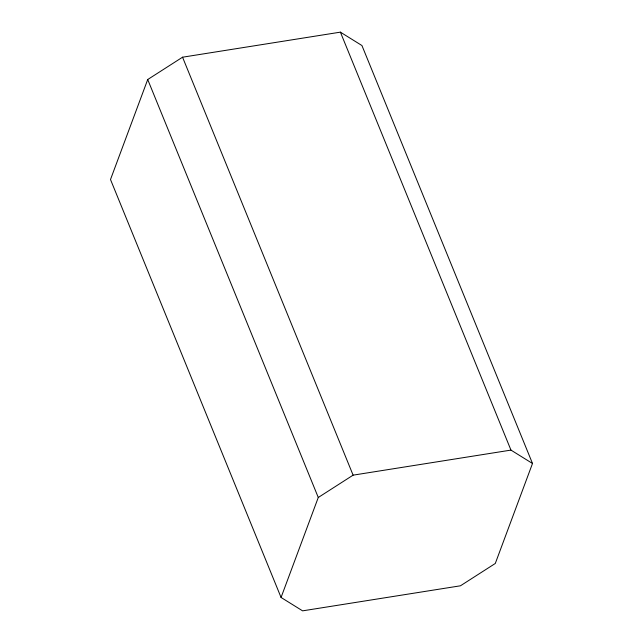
<?xml version="1.0" encoding="UTF-8"?>
<svg xmlns="http://www.w3.org/2000/svg" width="643" height="643" viewBox="0 0 643 643"><rect width="100%" height="100%" fill="white"/><g stroke="black" fill="none" stroke-linecap="round" stroke-linejoin="round"><path stroke-width="0.96" d="M147.713 79.531L110.5 179.518L281.063 597.468L302.604 610.85L460.452 585.797L495.287 563.469L532.5 463.482L361.937 45.532L340.396 32.15L182.548 57.203L147.713 79.531L318.277 497.481L281.063 597.468M318.277 497.481L353.111 475.153L510.96 450.1L532.5 463.482M340.396 32.15L510.96 450.1M182.548 57.203L353.111 475.153"/></g></svg>
